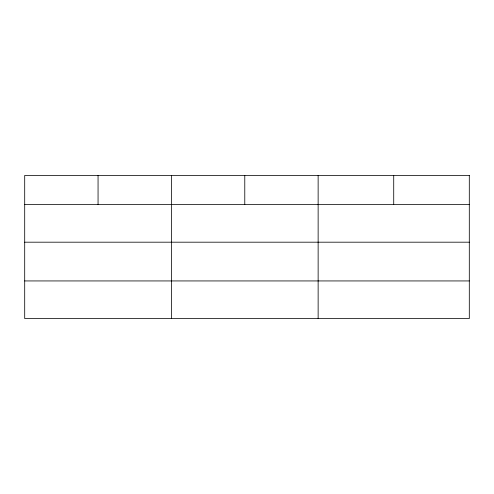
<?xml version="1.0" encoding="UTF-8"?>
<svg xmlns="http://www.w3.org/2000/svg" width="494" height="494" viewBox="0 0 494 494"><rect width="100%" height="100%" fill="white"/><g stroke="black" fill="none" stroke-linecap="round" stroke-linejoin="round"><path stroke-width="0.74" d="M24.7 204.584L469.3 204.584M24.7 242.19L469.3 242.19M24.7 280.938L469.3 280.938M393.718 175.45L393.718 204.584M318.136 175.45L318.136 318.55M244.777 175.45L244.777 204.584M171.418 175.45L171.418 318.55M98.059 175.45L98.059 204.584M469.3 175.45L24.7 175.45L24.7 318.55L469.3 318.55L469.3 175.45"/></g></svg>
